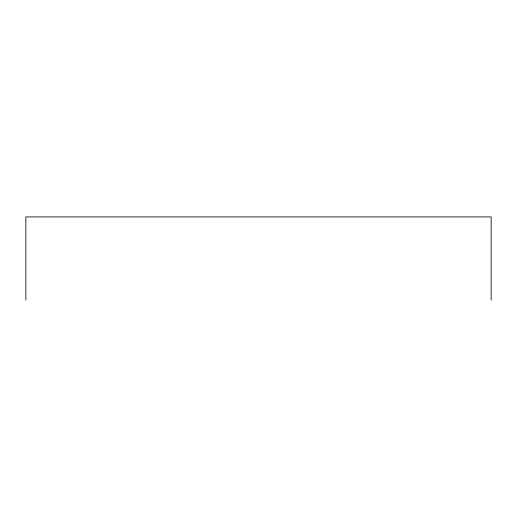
<?xml version="1.0" encoding="UTF-8"?>
<svg xmlns="http://www.w3.org/2000/svg" width="517" height="517" viewBox="0 0 517 517"><rect width="100%" height="100%" fill="white"/><g stroke="black" fill="none" stroke-linecap="round" stroke-linejoin="round"><path stroke-width="0.78" d="M491.15 300.086L491.15 216.914L25.85 216.914L25.85 300.086"/></g></svg>
